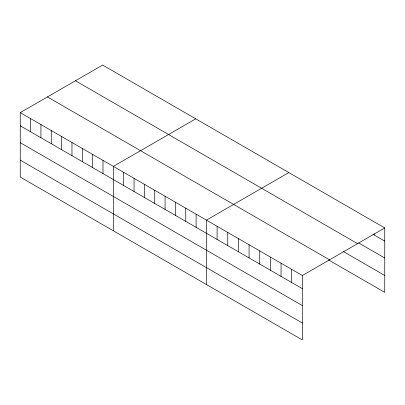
<?xml version="1.0" encoding="UTF-8"?>
<svg xmlns="http://www.w3.org/2000/svg" width="405" height="405" viewBox="0 0 405 405"><rect width="100%" height="100%" fill="white"/><g stroke="black" fill="none" stroke-linecap="round" stroke-linejoin="round"><path stroke-width="0.61" d="M20.25 112.636L302.363 275.511L302.363 339.932L20.25 177.056L20.25 112.636L102.637 65.068L384.75 227.944L384.75 292.364L328.799 260.061M195.736 118.817L113.344 166.384L113.344 230.804M288.831 172.565L206.444 220.133L206.444 284.553M302.363 275.511L384.75 227.944M373.025 234.338L384.75 241.107M358.638 242.944L384.75 258.02M75.451 80.767L357.559 243.643M343.187 251.454L384.75 275.451M47.441 96.937L329.548 259.813M20.25 125.798L302.363 288.674M20.25 142.712L302.363 305.588M20.25 160.142L302.363 323.018M374.093 233.7L374.093 234.951M291.701 269.355L291.701 282.518M281.045 263.204L281.045 276.367M270.388 257.053L270.388 270.216M259.732 250.898L259.732 264.06M249.075 244.747L249.075 257.909M238.418 238.591L238.418 251.753M227.757 232.44L227.757 245.602M217.1 226.284L217.1 239.446M196.101 214.159L196.101 227.321M185.753 208.19L185.753 221.353M175.411 202.216L175.411 215.379M165.068 196.243L165.068 209.405M154.725 190.274L154.725 203.437M144.377 184.3L144.377 197.463M134.035 178.327L134.035 191.489M123.692 172.358L123.692 185.52M103.002 160.41L103.002 173.573M92.659 154.442L92.659 167.604M82.316 148.468L82.316 161.63M71.968 142.494L71.968 155.657M61.626 136.525L61.626 149.688M51.283 130.552L51.283 143.714M40.94 124.578L40.94 137.74M30.593 118.609L30.593 131.772"/></g></svg>
